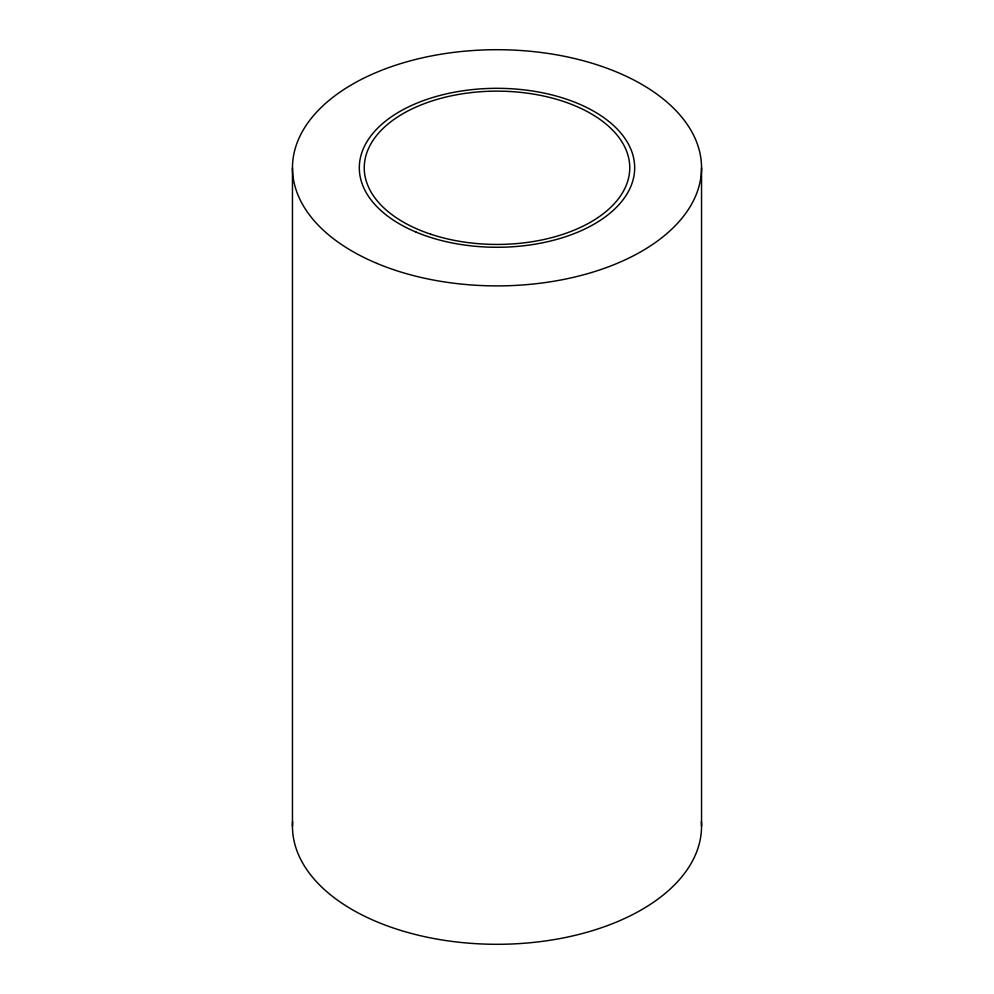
<?xml version="1.0" encoding="UTF-8"?>
<svg xmlns="http://www.w3.org/2000/svg" width="994" height="994" viewBox="0 0 994 994"><rect width="100%" height="100%" fill="white"/><g stroke="black" fill="none" stroke-linecap="round" stroke-linejoin="round"><path stroke-width="1.49" d="M701.54 167.8L701.54 826.2M292.46 167.8L292.46 826.2M701.391 821.628A204.54 118.1 0 0 1 497 944.3A204.54 118.1 0 0 1 292.609 821.628M376.974 263.422A204.54 118.1 0 0 0 700.447 179.989A204.54 118.1 0 0 0 413.566 59.975A204.54 118.1 0 0 0 376.974 263.422M416.213 232.161A137.681 79.483 0 0 0 633.936 176A137.681 79.483 0 0 0 440.839 95.225A137.681 79.483 0 0 0 416.213 232.161M430.626 234.174A132.761 76.65 0 0 0 629.761 167.8A132.761 76.65 0 0 0 430.626 101.413A132.761 76.65 0 0 0 430.626 234.174"/></g></svg>
